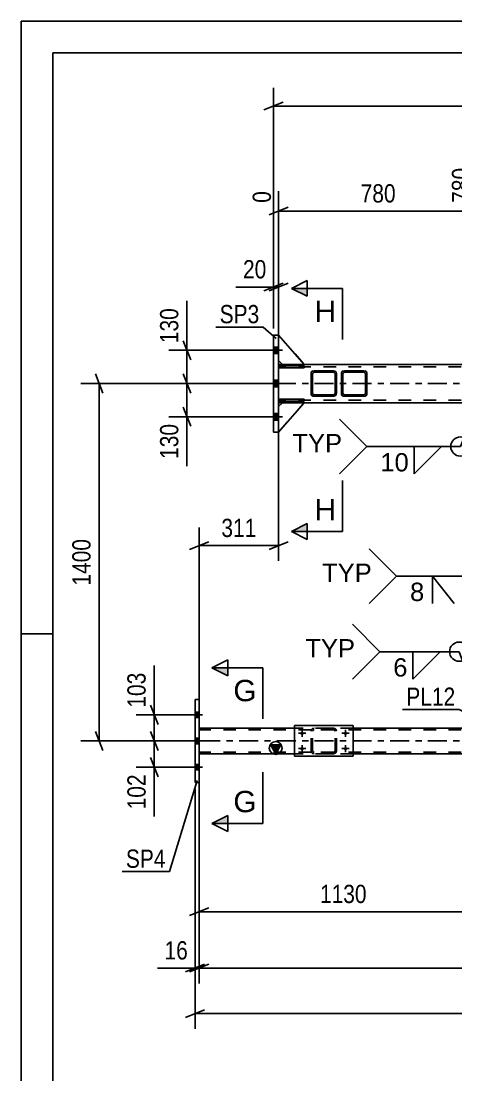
# Model space of a CAD drawing. Header units: millimetres. Extents: x -851 to 338, y -786 to 55.
# Drawn here: x -850.9 to -782.8, y -110.2 to 54.9 of the extents above; entities that cross this region are included whole.
import ezdxf

# ---------------------------------------------------------------- set-up
doc = ezdxf.new("R2010")
doc.units = ezdxf.units.MM
doc.linetypes.add('DXK_LINE_DOT2', pattern=[3.9198, 1.9599, -1.9599])
doc.linetypes.add('DXK_LINE_DOT3', pattern=[5.9187, 2.979, -0.9799, 0.9799, -0.9799])
doc.styles.add('Arial', font='ARIAL.TTF', dxfattribs={"height": 0.2})
doc.styles.add('Arial Narrow', font='ARIALN.TTF', dxfattribs={"height": 0.2})

# ---------------------------------------------------------------- blocks, each defined once
blk = doc.blocks.new('Unknown-232933133-1133')
at = {"color": 5, "linetype": 'Continuous'}
for p, q in [((338.08, 54.89), (-850.92, 54.89)), ((-850.92, 54.89), (-850.92, -786.11)), ((333.08, 49.89), (-845.92, 49.89)), ((-845.92, 49.89), (-845.92, -781.11)), ((-845.92, -41.11), (-850.92, -41.11))]:
    blk.add_line(p, q, dxfattribs=at)
blk = doc.blocks.new('Part-232933133-4960 - 4785')
at = {"color": 2, "linetype": 'Continuous'}
for p, q in [((-809.96, 1.11), (-810.56, 1.11)), ((-648.08, 1.11), (-806.56, 1.11)), ((-809.96, -4.89), (-810.56, -4.89)), ((-779.35, -4.89), (-806.56, -4.89))]:
    blk.add_line(p, q, dxfattribs=at)
at = {"color": 7, "linetype": 'DXK_LINE_DOT2'}
for p, q in [((-810.56, 1.11), (-810.56, -4.89)), ((-150.88, 0.71), (-810.56, 0.71)), ((-806.56, 1.11), (-809.96, 1.11)), ((-150.88, -4.49), (-810.56, -4.49)), ((-806.56, -4.89), (-809.96, -4.89))]:
    blk.add_line(p, q, dxfattribs=at)
at = {"color": 7, "linetype": 'DXK_LINE_DOT3'}
blk.add_line((-150.88, -1.89), (-810.56, -1.89), dxfattribs=at)
blk = doc.blocks.new('Bolt-232933133-59367 - 4785')
at = {"linetype": 'Continuous'}
for points in [[(-806.88, -56.41, -1), (-806.88, -56.97, -1)], [(-800.08, -56.41, -1), (-800.08, -56.97, -1)], [(-806.88, -58.81, -1), (-806.88, -59.37, -1)], [(-800.08, -58.81, -1), (-800.08, -59.37, -1)]]:
    blk.add_hatch(color=1, dxfattribs=at).paths.add_polyline_path(points)
at = {"color": 1, "linetype": 'Continuous'}
for p, q in [((-807.44, -56.69), (-806.32, -56.69)), ((-806.88, -57.25), (-806.88, -56.13)), ((-800.64, -56.69), (-799.52, -56.69)), ((-800.08, -57.25), (-800.08, -56.13)), ((-807.44, -59.09), (-806.32, -59.09)), ((-806.88, -59.65), (-806.88, -58.53)), ((-800.64, -59.09), (-799.52, -59.09)), ((-800.08, -59.65), (-800.08, -58.53))]:
    blk.add_line(p, q, dxfattribs=at)
blk = doc.blocks.new('Bolt-232933133-5262 - 4785')
at = {"linetype": 'Continuous'}
for points in [[(-823.66, -53.35), (-823.66, -54.23), (-823.02, -54.23), (-823.02, -53.35)], [(-823.66, -53.35), (-823.66, -54.23), (-823.02, -54.23), (-823.02, -53.35)], [(-823.66, -53.35), (-823.66, -54.23), (-823.02, -54.23), (-823.02, -53.35)], [(-823.66, -57.45), (-823.66, -58.33), (-823.02, -58.33), (-823.02, -57.45)], [(-823.66, -57.45), (-823.66, -58.33), (-823.02, -58.33), (-823.02, -57.45)], [(-823.66, -61.55), (-823.66, -62.43), (-823.02, -62.43), (-823.02, -61.55)], [(-823.66, -61.55), (-823.66, -62.43), (-823.02, -62.43), (-823.02, -61.55)], [(-823.66, -61.55), (-823.66, -62.43), (-823.02, -62.43), (-823.02, -61.55)]]:
    blk.add_hatch(color=1, dxfattribs=at).paths.add_polyline_path(points)
at = {"color": 1, "linetype": 'Continuous'}
for p, q in [((-822.5, -53.79), (-825.82, -53.79)), ((-822.5, -53.79), (-825.82, -53.79)), ((-822.5, -53.79), (-825.82, -53.79)), ((-823.02, -53.35), (-823.66, -53.35)), ((-823.02, -53.35), (-823.66, -53.35)), ((-823.02, -53.35), (-823.66, -53.35)), ((-823.02, -54.23), (-823.66, -54.23)), ((-823.02, -54.23), (-823.66, -54.23)), ((-823.02, -54.23), (-823.66, -54.23)), ((-823.02, -57.45), (-823.66, -57.45)), ((-823.02, -57.45), (-823.66, -57.45)), ((-822.5, -57.89), (-825.82, -57.89)), ((-822.5, -57.89), (-825.82, -57.89)), ((-823.02, -58.33), (-823.66, -58.33)), ((-823.02, -58.33), (-823.66, -58.33)), ((-822.5, -61.99), (-825.82, -61.99)), ((-822.5, -61.99), (-825.82, -61.99)), ((-822.5, -61.99), (-825.82, -61.99)), ((-823.02, -61.55), (-823.66, -61.55)), ((-823.02, -61.55), (-823.66, -61.55)), ((-823.02, -61.55), (-823.66, -61.55)), ((-823.02, -62.43), (-823.66, -62.43)), ((-823.02, -62.43), (-823.66, -62.43)), ((-823.02, -62.43), (-823.66, -62.43))]:
    blk.add_line(p, q, dxfattribs=at)
blk = doc.blocks.new('Part-232933133-4945 - 4785')
at = {"color": 2, "linetype": 'Continuous'}
for p, q in [((-823.66, -51.39), (-823.66, -64.39)), ((-823.02, -51.39), (-823.66, -51.39)), ((-823.02, -64.39), (-823.02, -51.39)), ((-823.66, -64.39), (-823.02, -64.39))]:
    blk.add_line(p, q, dxfattribs=at)
blk = doc.blocks.new('Part-232933133-4971 - 4785')
at = {"color": 2, "linetype": 'Continuous'}
for p, q in [((-811.36, -9.49), (-811.36, 5.71)), ((-810.56, 5.71), (-811.36, 5.71)), ((-810.56, -9.49), (-810.56, 5.71)), ((-810.56, -9.49), (-811.36, -9.49))]:
    blk.add_line(p, q, dxfattribs=at)
blk = doc.blocks.new('Part-232933133-5229 - 4785')
at = {"color": 7, "linetype": 'DXK_LINE_DOT2'}
for p, q in [((-810.56, 1.71), (-810.56, 5.71)), ((-810.56, 5.71), (-806.56, 1.11)), ((-809.96, 1.11), (-810.56, 1.71)), ((-806.56, 1.11), (-809.96, 1.11))]:
    blk.add_line(p, q, dxfattribs=at)
blk = doc.blocks.new('Part-232933133-59305 - 4785')
at = {"color": 2, "linetype": 'Continuous'}
for p, q in [((-805, 0.11), (-805.18, 0.07)), ((-801.96, 0.11), (-805, 0.11)), ((-801.78, 0.07), (-801.96, 0.11)), ((-805.44, -0.19), (-805.48, -0.37)), ((-805.48, -0.37), (-805.48, -3.41)), ((-805.22, -0.28), (-805.24, -0.37)), ((-805.24, -0.37), (-805.24, -3.41)), ((-805.22, -0.28), (-805.17, -0.2)), ((-805.17, -0.2), (-805.09, -0.15)), ((-805.09, -0.15), (-805, -0.13)), ((-801.96, -0.13), (-805, -0.13)), ((-801.87, -0.15), (-801.96, -0.13)), ((-801.79, -0.2), (-801.87, -0.15)), ((-801.74, -0.28), (-801.79, -0.2)), ((-801.72, -0.37), (-801.74, -0.28)), ((-801.72, -0.37), (-801.72, -3.41)), ((-801.48, -0.37), (-801.52, -0.19)), ((-801.48, -0.37), (-801.48, -3.41)), ((-805.48, -3.41), (-805.44, -3.6)), ((-805.24, -3.41), (-805.22, -3.51)), ((-805.22, -3.51), (-805.17, -3.58)), ((-805.18, -3.86), (-805, -3.89)), ((-805.17, -3.58), (-805.09, -3.64)), ((-805.09, -3.64), (-805, -3.65)), ((-801.96, -3.65), (-805, -3.65)), ((-801.96, -3.89), (-805, -3.89)), ((-801.87, -3.64), (-801.96, -3.65)), ((-801.96, -3.89), (-801.78, -3.86)), ((-801.79, -3.58), (-801.87, -3.64)), ((-801.74, -3.51), (-801.79, -3.58)), ((-801.72, -3.41), (-801.74, -3.51)), ((-801.52, -3.6), (-801.48, -3.41))]:
    blk.add_line(p, q, dxfattribs=at)
at = {"color": 7, "linetype": 'DXK_LINE_DOT2'}
for p, q in [((-805.18, 0.07), (-805, 0.11)), ((-801.96, 0.11), (-801.78, 0.07)), ((-805.48, -0.37), (-805.44, -0.19)), ((-801.52, -0.19), (-801.48, -0.37)), ((-805.44, -3.6), (-805.48, -3.41)), ((-805, -3.89), (-805.18, -3.86)), ((-801.78, -3.86), (-801.96, -3.89)), ((-801.48, -3.41), (-801.52, -3.6))]:
    blk.add_line(p, q, dxfattribs=at)
at = {"color": 2, "linetype": 'Continuous'}
for centre, start, end in [((-805, -0.37), 112.5, 157.5), ((-801.96, -0.37), 22.5, 67.5), ((-805, -3.41), 202.5, 247.5), ((-801.96, -3.41), 292.5, 337.5)]:
    blk.add_arc(centre, 0.48, start, end, dxfattribs=at)
at = {"color": 7, "linetype": 'DXK_LINE_DOT2'}
for centre, start, end in [((-805, -0.37), 112.5, 157.5), ((-801.96, -0.37), 22.5, 67.5), ((-805, -3.41), 202.5, 247.5), ((-801.96, -3.41), 292.5, 337.5)]:
    blk.add_arc(centre, 0.48, start, end, dxfattribs=at)
blk = doc.blocks.new('Part-232933133-5235 - 4785')
at = {"color": 7, "linetype": 'DXK_LINE_DOT2'}
for p, q in [((-806.56, -4.33), (-810.56, -4.33)), ((-810.56, -4.33), (-810.56, -4.65)), ((-810.56, -4.65), (-806.56, -4.65)), ((-809.96, -4.33), (-809.96, -4.65)), ((-806.56, -4.65), (-806.56, -4.33))]:
    blk.add_line(p, q, dxfattribs=at)
blk = doc.blocks.new('Part-232933133-5177 - 4785')
at = {"linetype": 'Continuous'}
blk.add_hatch(color=2, dxfattribs=at).paths.add_polyline_path([(-811.02, -59.89), (-811.82, -58.49), (-810.22, -58.49)])
at = {"color": 2, "linetype": 'Continuous'}
for p, q in [((-808.08, -55.89), (-823.02, -55.89)), ((-777.83, -55.89), (-798.88, -55.89)), ((-811.02, -59.89), (-811.82, -58.49)), ((-811.82, -58.49), (-810.22, -58.49)), ((-810.22, -58.49), (-811.02, -59.89)), ((-808.08, -59.89), (-823.02, -59.89)), ((-768.08, -59.89), (-798.88, -59.89))]:
    blk.add_line(p, q, dxfattribs=at)
at = {"color": 7, "linetype": 'DXK_LINE_DOT2'}
for p, q in [((-823.02, -55.89), (-823.02, -59.89)), ((-798.88, -55.89), (-808.08, -55.89)), ((-150.88, -56.13), (-823.02, -56.13)), ((-150.88, -59.65), (-823.02, -59.65)), ((-798.88, -59.89), (-808.08, -59.89))]:
    blk.add_line(p, q, dxfattribs=at)
at = {"color": 7, "linetype": 'DXK_LINE_DOT3'}
blk.add_line((-150.88, -57.89), (-823.02, -57.89), dxfattribs=at)
at = {"color": 2, "linetype": 'Continuous'}
blk.add_circle((-811.02, -58.99), 1, dxfattribs=at)
blk = doc.blocks.new('Part-232933133-5228 - 4785')
at = {"color": 2, "linetype": 'Continuous'}
for p, q in [((-810.56, 5.71), (-806.56, 1.11)), ((-810.56, 1.71), (-809.96, 1.11)), ((-806.56, 1.11), (-809.96, 1.11))]:
    blk.add_line(p, q, dxfattribs=at)
at = {"color": 7, "linetype": 'DXK_LINE_DOT2'}
blk.add_line((-810.56, 5.71), (-810.56, 1.71), dxfattribs=at)
blk = doc.blocks.new('Part-232933133-5230 - 4785')
at = {"color": 2, "linetype": 'Continuous'}
for p, q in [((-809.96, -4.89), (-810.56, -5.49)), ((-806.56, -4.89), (-810.56, -9.49)), ((-806.56, -4.89), (-809.96, -4.89))]:
    blk.add_line(p, q, dxfattribs=at)
at = {"color": 7, "linetype": 'DXK_LINE_DOT2'}
blk.add_line((-810.56, -5.49), (-810.56, -9.49), dxfattribs=at)
blk = doc.blocks.new('Part-232933133-5231 - 4785')
at = {"color": 7, "linetype": 'DXK_LINE_DOT2'}
for p, q in [((-809.96, -4.89), (-810.56, -5.49)), ((-810.56, -9.49), (-806.56, -4.89)), ((-806.56, -4.89), (-809.96, -4.89)), ((-810.56, -5.49), (-810.56, -9.49))]:
    blk.add_line(p, q, dxfattribs=at)
blk = doc.blocks.new('Part-232933133-5232 - 4785')
at = {"color": 2, "linetype": 'Continuous'}
for p, q in [((-810.56, 0.87), (-806.56, 0.87)), ((-810.56, 0.55), (-810.56, 0.87)), ((-806.56, 0.55), (-810.56, 0.55)), ((-806.56, 0.87), (-806.56, 0.55))]:
    blk.add_line(p, q, dxfattribs=at)
at = {"color": 7, "linetype": 'DXK_LINE_DOT2'}
blk.add_line((-809.96, 0.55), (-809.96, 0.87), dxfattribs=at)
blk = doc.blocks.new('Part-232933133-5233 - 4785')
at = {"color": 2, "linetype": 'Continuous'}
for p, q in [((-810.56, -4.33), (-806.56, -4.33)), ((-810.56, -4.65), (-810.56, -4.33)), ((-806.56, -4.65), (-810.56, -4.65)), ((-806.56, -4.33), (-806.56, -4.65))]:
    blk.add_line(p, q, dxfattribs=at)
at = {"color": 7, "linetype": 'DXK_LINE_DOT2'}
blk.add_line((-809.96, -4.65), (-809.96, -4.33), dxfattribs=at)
blk = doc.blocks.new('Part-232933133-5234 - 4785')
at = {"color": 7, "linetype": 'DXK_LINE_DOT2'}
for p, q in [((-806.56, 0.87), (-810.56, 0.87)), ((-810.56, 0.87), (-810.56, 0.55)), ((-810.56, 0.55), (-806.56, 0.55)), ((-809.96, 0.87), (-809.96, 0.55)), ((-806.56, 0.55), (-806.56, 0.87))]:
    blk.add_line(p, q, dxfattribs=at)
blk = doc.blocks.new('Bolt-232933133-5265 - 4785')
at = {"linetype": 'Continuous'}
for points in [[(-811.36, 3.83), (-811.36, 2.79), (-810.56, 2.79), (-810.56, 3.83)], [(-811.36, 3.83), (-811.36, 2.79), (-810.56, 2.79), (-810.56, 3.83)], [(-811.36, 3.83), (-811.36, 2.79), (-810.56, 2.79), (-810.56, 3.83)], [(-811.36, -1.37), (-811.36, -2.41), (-810.56, -2.41), (-810.56, -1.37)], [(-811.36, -1.37), (-811.36, -2.41), (-810.56, -2.41), (-810.56, -1.37)], [(-811.36, -6.57), (-811.36, -7.61), (-810.56, -7.61), (-810.56, -6.57)], [(-811.36, -6.57), (-811.36, -7.61), (-810.56, -7.61), (-810.56, -6.57)], [(-811.36, -6.57), (-811.36, -7.61), (-810.56, -7.61), (-810.56, -6.57)]]:
    blk.add_hatch(color=1, dxfattribs=at).paths.add_polyline_path(points)
at = {"color": 1, "linetype": 'Continuous'}
for p, q in [((-809.96, 3.31), (-814.16, 3.31)), ((-809.96, 3.31), (-814.16, 3.31)), ((-809.96, 3.31), (-814.16, 3.31)), ((-810.56, 3.83), (-811.36, 3.83)), ((-810.56, 3.83), (-811.36, 3.83)), ((-810.56, 3.83), (-811.36, 3.83)), ((-810.56, 2.79), (-811.36, 2.79)), ((-810.56, 2.79), (-811.36, 2.79)), ((-810.56, 2.79), (-811.36, 2.79)), ((-810.56, -1.37), (-811.36, -1.37)), ((-810.56, -1.37), (-811.36, -1.37)), ((-809.96, -1.89), (-814.16, -1.89)), ((-809.96, -1.89), (-814.16, -1.89)), ((-810.56, -2.41), (-811.36, -2.41)), ((-810.56, -2.41), (-811.36, -2.41)), ((-810.56, -6.57), (-811.36, -6.57)), ((-810.56, -6.57), (-811.36, -6.57)), ((-810.56, -6.57), (-811.36, -6.57)), ((-809.96, -7.09), (-814.16, -7.09)), ((-809.96, -7.09), (-814.16, -7.09)), ((-809.96, -7.09), (-814.16, -7.09)), ((-810.56, -7.61), (-811.36, -7.61)), ((-810.56, -7.61), (-811.36, -7.61)), ((-810.56, -7.61), (-811.36, -7.61))]:
    blk.add_line(p, q, dxfattribs=at)
blk = doc.blocks.new('Part-232933133-59303 - 4785')
at = {"color": 7, "linetype": 'DXK_LINE_DOT2'}
for p, q in [((-805.18, -55.93), (-805, -55.89)), ((-805, -55.89), (-805.18, -55.93)), ((-801.96, -55.89), (-805, -55.89)), ((-801.96, -55.89), (-801.78, -55.93)), ((-801.78, -55.93), (-801.96, -55.89)), ((-805.48, -56.37), (-805.44, -56.19)), ((-805.44, -56.19), (-805.48, -56.37)), ((-805.48, -59.41), (-805.48, -56.37)), ((-805.24, -56.37), (-805.22, -56.28)), ((-805.24, -59.41), (-805.24, -56.37)), ((-805.22, -56.28), (-805.17, -56.2)), ((-805.17, -56.2), (-805.09, -56.15)), ((-805.09, -56.15), (-805, -56.13)), ((-801.96, -56.13), (-805, -56.13)), ((-801.96, -56.13), (-801.87, -56.15)), ((-801.87, -56.15), (-801.79, -56.2)), ((-801.79, -56.2), (-801.74, -56.28)), ((-801.74, -56.28), (-801.72, -56.37)), ((-801.72, -59.41), (-801.72, -56.37)), ((-801.52, -56.19), (-801.48, -56.37)), ((-801.48, -56.37), (-801.52, -56.19)), ((-801.48, -59.41), (-801.48, -56.37)), ((-805.44, -59.6), (-805.48, -59.41)), ((-805.48, -59.41), (-805.44, -59.6)), ((-805.22, -59.51), (-805.24, -59.41)), ((-801.72, -59.41), (-801.74, -59.51)), ((-801.48, -59.41), (-801.52, -59.6)), ((-801.52, -59.6), (-801.48, -59.41)), ((-805.17, -59.58), (-805.22, -59.51)), ((-805, -59.89), (-805.18, -59.86)), ((-805.18, -59.86), (-805, -59.89)), ((-805.09, -59.64), (-805.17, -59.58)), ((-805, -59.65), (-805.09, -59.64)), ((-801.96, -59.65), (-805, -59.65)), ((-801.96, -59.89), (-805, -59.89)), ((-801.87, -59.64), (-801.96, -59.65)), ((-801.78, -59.86), (-801.96, -59.89)), ((-801.96, -59.89), (-801.78, -59.86)), ((-801.79, -59.58), (-801.87, -59.64)), ((-801.74, -59.51), (-801.79, -59.58))]:
    blk.add_line(p, q, dxfattribs=at)
at = {"color": 7, "linetype": 'DXK_LINE_DOT3'}
blk.add_line((-803.48, -57.89), (-803.48, -57.89), dxfattribs=at)
at = {"color": 7, "linetype": 'DXK_LINE_DOT2'}
for centre, start, end in [((-805, -56.37), 112.5, 157.5), ((-805, -56.37), 112.5, 157.5), ((-801.96, -56.37), 22.5, 67.5), ((-801.96, -56.37), 22.5, 67.5), ((-805, -59.41), 202.5, 247.5), ((-805, -59.41), 202.5, 247.5), ((-801.96, -59.41), 292.5, 337.5), ((-801.96, -59.41), 292.5, 337.5)]:
    blk.add_arc(centre, 0.48, start, end, dxfattribs=at)
blk = doc.blocks.new('Part-232933133-59304 - 4785')
at = {"color": 2, "linetype": 'Continuous'}
for p, q in [((-798.88, -55.49), (-808.08, -55.49)), ((-808.08, -60.29), (-808.08, -55.49)), ((-798.88, -60.29), (-798.88, -55.49)), ((-798.88, -60.29), (-808.08, -60.29))]:
    blk.add_line(p, q, dxfattribs=at)
blk = doc.blocks.new('Part-232933133-59328 - 4785')
at = {"color": 2, "linetype": 'Continuous'}
for p, q in [((-800.24, 0.11), (-800.42, 0.07)), ((-797.2, 0.11), (-800.24, 0.11)), ((-797.01, 0.07), (-797.2, 0.11)), ((-800.68, -0.19), (-800.72, -0.37)), ((-800.72, -0.37), (-800.72, -3.41)), ((-800.46, -0.28), (-800.48, -0.37)), ((-800.48, -0.37), (-800.48, -3.41)), ((-800.41, -0.2), (-800.46, -0.28)), ((-800.33, -0.15), (-800.41, -0.2)), ((-800.24, -0.13), (-800.33, -0.15)), ((-797.2, -0.13), (-800.24, -0.13)), ((-797.11, -0.15), (-797.2, -0.13)), ((-797.11, -0.15), (-797.03, -0.2)), ((-797.03, -0.2), (-796.98, -0.28)), ((-796.98, -0.28), (-796.96, -0.37)), ((-796.96, -0.37), (-796.96, -3.41)), ((-796.72, -0.37), (-796.76, -0.19)), ((-796.72, -0.37), (-796.72, -3.41)), ((-800.72, -3.41), (-800.68, -3.6)), ((-800.48, -3.41), (-800.46, -3.51)), ((-800.41, -3.58), (-800.46, -3.51)), ((-800.42, -3.86), (-800.24, -3.89)), ((-800.33, -3.64), (-800.41, -3.58)), ((-800.24, -3.65), (-800.33, -3.64)), ((-797.2, -3.65), (-800.24, -3.65)), ((-797.2, -3.89), (-800.24, -3.89)), ((-797.2, -3.65), (-797.11, -3.64)), ((-797.2, -3.89), (-797.01, -3.86)), ((-797.11, -3.64), (-797.03, -3.58)), ((-797.03, -3.58), (-796.98, -3.51)), ((-796.98, -3.51), (-796.96, -3.41)), ((-796.76, -3.6), (-796.72, -3.41))]:
    blk.add_line(p, q, dxfattribs=at)
at = {"color": 7, "linetype": 'DXK_LINE_DOT2'}
for p, q in [((-800.42, 0.07), (-800.24, 0.11)), ((-797.2, 0.11), (-797.01, 0.07)), ((-800.72, -0.37), (-800.68, -0.19)), ((-796.76, -0.19), (-796.72, -0.37)), ((-800.68, -3.6), (-800.72, -3.41)), ((-800.24, -3.89), (-800.42, -3.86)), ((-797.01, -3.86), (-797.2, -3.89)), ((-796.72, -3.41), (-796.76, -3.6))]:
    blk.add_line(p, q, dxfattribs=at)
at = {"color": 2, "linetype": 'Continuous'}
for centre, start, end in [((-800.24, -0.37), 112.5, 157.5), ((-797.2, -0.37), 22.5, 67.5), ((-800.24, -3.41), 202.5, 247.5), ((-797.2, -3.41), 292.5, 337.5)]:
    blk.add_arc(centre, 0.48, start, end, dxfattribs=at)
at = {"color": 7, "linetype": 'DXK_LINE_DOT2'}
for centre, start, end in [((-800.24, -0.37), 112.5, 157.5), ((-797.2, -0.37), 22.5, 67.5), ((-800.24, -3.41), 202.5, 247.5), ((-797.2, -3.41), 292.5, 337.5)]:
    blk.add_arc(centre, 0.48, start, end, dxfattribs=at)
blk = doc.blocks.new('StraightDimension-232933133-58193 - 4785')
at = {"color": 7, "linetype": 'Continuous'}
for p, q in [((-825.53, -0.39), (-824.33, -3.39)), ((-812.36, -1.89), (-827.78, -1.89)), ((-824.93, -7.09), (-824.93, -1.89)), ((-824.33, -8.59), (-825.53, -5.59)), ((-813.06, -7.09), (-827.78, -7.09))]:
    blk.add_line(p, q, dxfattribs=at)
at = {"color": 0}
blk.add_wipeout([(-825.68, -7.62), (-829.88, -7.62), (-829.88, -14.3), (-825.68, -14.3)], dxfattribs=at)
at = {"color": 7, "linetype": 'Continuous'}
blk.add_line((-824.93, -7.09), (-824.93, -14.83), dxfattribs=at)
blk.add_line((-824.93, -7.09), (-824.93, -14.83), dxfattribs=at)
at = {"color": 3, "style": 'Arial Narrow'}
blk.add_text('130', height=2.863, rotation=90.0002, dxfattribs=at).set_placement((-826.28, -13.7))
blk = doc.blocks.new('StraightDimension-232933133-70522 - 4785')
at = {"color": 7, "linetype": 'Continuous'}
for p, q in [((-830.65, -56.39), (-829.45, -59.39)), ((-824.66, -57.89), (-832.9, -57.89)), ((-830.05, -61.99), (-830.05, -57.89)), ((-829.45, -63.49), (-830.65, -60.49)), ((-824.66, -61.99), (-832.9, -61.99))]:
    blk.add_line(p, q, dxfattribs=at)
at = {"color": 0}
blk.add_wipeout([(-830.8, -62.52), (-835, -62.52), (-835, -69.2), (-830.8, -69.2)], dxfattribs=at)
at = {"color": 7, "linetype": 'Continuous'}
blk.add_line((-830.05, -61.99), (-830.05, -69.73), dxfattribs=at)
blk.add_line((-830.05, -61.99), (-830.05, -69.73), dxfattribs=at)
at = {"color": 3, "style": 'Arial Narrow'}
blk.add_text('102', height=2.863, rotation=90.0002, dxfattribs=at).set_placement((-831.4, -68.6))
blk = doc.blocks.new('StraightDimension-232933133-51842 - 4785')
at = {"color": 7, "linetype": 'Continuous'}
for p, q in [((-779.35, -3.89), (-779.35, 31.9)), ((-810.56, 2.11), (-810.56, 28.24)), ((-809.06, 25.72), (-812.06, 24.52)), ((-810.56, 25.12), (-779.35, 25.12)), ((-780.85, 24.52), (-777.85, 25.72))]:
    blk.add_line(p, q, dxfattribs=at)
at = {"color": 0, "linetype": 'Continuous'}
for points in [[(-779.95, 32.5), (-784.15, 32.5), (-784.15, 25.82), (-779.95, 25.82)], [(-811.16, 28.84), (-815.36, 28.84), (-815.36, 25.82), (-811.16, 25.82)]]:
    blk.add_wipeout(points, dxfattribs=at)
at = {"color": 0}
blk.add_wipeout([(-791.61, 25.87), (-791.61, 30.07), (-798.3, 30.07), (-798.3, 25.87)], dxfattribs=at)
at = {"color": 3, "linetype": 'Continuous', "style": 'Arial Narrow'}
for s, height, p in [('780', 2.863, (-780.55, 26.42)), ('0', 2.86, (-811.76, 26.42))]:
    blk.add_text(s, height=height, rotation=90.0002, dxfattribs=at).set_placement(p)
at = {"color": 3, "style": 'Arial Narrow'}
blk.add_text('780', height=2.863, dxfattribs=at).set_placement((-797.7, 26.47))
blk = doc.blocks.new('StraightDimension-232933133-5984 - 4785')
at = {"color": 7, "linetype": 'Continuous'}
for p, q in [((-838.08, -3.39), (-839.28, -0.39)), ((-812.36, -1.89), (-841.53, -1.89)), ((-838.68, -57.89), (-838.68, -1.89)), ((-839.28, -56.39), (-838.08, -59.39)), ((-824.66, -57.89), (-841.53, -57.89))]:
    blk.add_line(p, q, dxfattribs=at)
at = {"color": 0}
blk.add_wipeout([(-839.43, -25.64), (-843.63, -25.64), (-843.63, -34.15), (-839.43, -34.15)], dxfattribs=at)
at = {"color": 3, "style": 'Arial Narrow'}
blk.add_text('1400', height=2.863, rotation=90.0002, dxfattribs=at).set_placement((-840.03, -33.55))
blk = doc.blocks.new('StraightDimension-232933133-52159 - 4785')
at = {"color": 7, "linetype": 'Continuous'}
for p, q in [((-823.02, -65.39), (-823.02, -95.87)), ((-821.52, -92.87), (-824.52, -94.07)), ((-823.02, -93.47), (-107.45, -93.47))]:
    blk.add_line(p, q, dxfattribs=at)
blk = doc.blocks.new('StraightDimension-232933133-70582 - 4785')
at = {"color": 7, "linetype": 'Continuous'}
for p, q in [((-811.36, 6.71), (-811.36, 44.43)), ((-809.86, 42.18), (-812.86, 40.98)), ((-811.36, 41.58), (-113.36, 41.58))]:
    blk.add_line(p, q, dxfattribs=at)
blk = doc.blocks.new('StraightDimension-232933133-52160 - 4785')
at = {"color": 7, "linetype": 'Continuous'}
for p, q in [((-823.66, -65.39), (-823.66, -95.87)), ((-823.02, -65.39), (-823.02, -95.87)), ((-825.16, -94.07), (-822.16, -92.87)), ((-821.52, -92.87), (-824.52, -94.07)), ((-823.66, -93.47), (-823.02, -93.47))]:
    blk.add_line(p, q, dxfattribs=at)
at = {"color": 0}
blk.add_wipeout([(-824.18, -92.72), (-824.18, -88.52), (-829.04, -88.52), (-829.04, -92.72)], dxfattribs=at)
at = {"color": 7, "linetype": 'Continuous'}
blk.add_line((-823.66, -93.47), (-829.56, -93.47), dxfattribs=at)
blk.add_line((-823.66, -93.47), (-829.56, -93.47), dxfattribs=at)
at = {"color": 3, "style": 'Arial Narrow'}
blk.add_text('16', height=2.863, dxfattribs=at).set_placement((-828.44, -92.12))
blk = doc.blocks.new('StraightDimension-232933133-58192 - 4785')
at = {"color": 7, "linetype": 'Continuous'}
for p, q in [((-812.36, 3.31), (-827.78, 3.31)), ((-825.53, 4.81), (-824.33, 1.81)), ((-824.93, -1.89), (-824.93, 3.31)), ((-824.33, -3.39), (-825.53, -0.39)), ((-812.36, -1.89), (-827.78, -1.89))]:
    blk.add_line(p, q, dxfattribs=at)
at = {"color": 0}
blk.add_wipeout([(-825.68, 10.51), (-829.88, 10.51), (-829.88, 3.83), (-825.68, 3.83)], dxfattribs=at)
at = {"color": 7, "linetype": 'Continuous'}
blk.add_line((-824.93, 3.31), (-824.93, 11.04), dxfattribs=at)
blk.add_line((-824.93, 3.31), (-824.93, 11.04), dxfattribs=at)
at = {"color": 3, "style": 'Arial Narrow'}
blk.add_text('130', height=2.863, rotation=90.0002, dxfattribs=at).set_placement((-826.28, 4.43))
blk = doc.blocks.new('StraightDimension-232933133-52029 - 4785')
at = {"color": 7, "linetype": 'Continuous'}
for p, q in [((-777.83, -56.89), (-777.83, -87.03)), ((-823.02, -60.89), (-823.02, -87.03)), ((-821.52, -84.03), (-824.52, -85.23)), ((-779.33, -85.23), (-776.33, -84.03)), ((-823.02, -84.63), (-777.83, -84.63))]:
    blk.add_line(p, q, dxfattribs=at)
at = {"color": 0}
blk.add_wipeout([(-796.17, -83.88), (-796.17, -79.68), (-804.68, -79.68), (-804.68, -83.88)], dxfattribs=at)
at = {"color": 3, "style": 'Arial Narrow'}
blk.add_text('1130', height=2.863, dxfattribs=at).set_placement((-804.08, -83.28))
blk = doc.blocks.new('StraightDimension-232933133-70521 - 4785')
at = {"color": 7, "linetype": 'Continuous'}
for p, q in [((-830.65, -52.29), (-829.45, -55.29)), ((-824.66, -53.79), (-832.9, -53.79)), ((-830.05, -57.89), (-830.05, -53.79)), ((-829.45, -59.39), (-830.65, -56.39)), ((-824.66, -57.89), (-832.9, -57.89))]:
    blk.add_line(p, q, dxfattribs=at)
at = {"color": 0}
blk.add_wipeout([(-830.8, -46.58), (-835, -46.58), (-835, -53.27), (-830.8, -53.27)], dxfattribs=at)
at = {"color": 7, "linetype": 'Continuous'}
blk.add_line((-830.05, -53.79), (-830.05, -46.06), dxfattribs=at)
blk.add_line((-830.05, -53.79), (-830.05, -46.06), dxfattribs=at)
at = {"color": 3, "style": 'Arial Narrow'}
blk.add_text('103', height=2.863, rotation=90.0002, dxfattribs=at).set_placement((-831.4, -52.67))
blk = doc.blocks.new('StraightDimension-232933133-51989 - 4785')
at = {"color": 7, "linetype": 'Continuous'}
for p, q in [((-810.56, -5.89), (-810.56, -29.69)), ((-823.02, -54.89), (-823.02, -24.44)), ((-824.52, -27.89), (-821.52, -26.69)), ((-823.02, -27.29), (-810.56, -27.29)), ((-809.06, -26.69), (-812.06, -27.89))]:
    blk.add_line(p, q, dxfattribs=at)
at = {"color": 0}
blk.add_wipeout([(-813.45, -26.54), (-813.45, -22.34), (-820.13, -22.34), (-820.13, -26.54)], dxfattribs=at)
at = {"color": 3, "style": 'Arial Narrow'}
blk.add_text('311', height=2.863, dxfattribs=at).set_placement((-819.53, -25.94))
blk = doc.blocks.new('StraightDimension-232933133-52232 - 4785')
at = {"color": 7, "linetype": 'Continuous'}
for p, q in [((-823.66, -65.39), (-823.66, -103)), ((-822.16, -100), (-825.16, -101.2)), ((-823.66, -100.6), (-106.81, -100.6))]:
    blk.add_line(p, q, dxfattribs=at)
blk = doc.blocks.new('StraightDimension-232933133-70613 - 4785')
at = {"color": 7, "linetype": 'Continuous'}
for p, q in [((-811.36, 6.71), (-811.36, 16.08)), ((-810.56, 6.71), (-810.56, 16.08)), ((-812.86, 12.63), (-809.86, 13.83)), ((-809.06, 13.83), (-812.06, 12.63)), ((-811.36, 13.23), (-810.56, 13.23))]:
    blk.add_line(p, q, dxfattribs=at)
at = {"color": 0}
blk.add_wipeout([(-811.88, 13.98), (-811.88, 18.18), (-816.74, 18.18), (-816.74, 13.98)], dxfattribs=at)
at = {"color": 7, "linetype": 'Continuous'}
blk.add_line((-811.36, 13.23), (-817.27, 13.23), dxfattribs=at)
blk.add_line((-811.36, 13.23), (-817.27, 13.23), dxfattribs=at)
at = {"color": 3, "style": 'Arial Narrow'}
blk.add_text('20', height=2.863, dxfattribs=at).set_placement((-816.14, 14.58))
blk = doc.blocks.new('Mark-232933133-4941 - 4785')
at = {"color": 0}
blk.add_wipeout([(-828.28, -77.76), (-828.28, -74.76), (-834.49, -74.76), (-834.49, -77.76)], dxfattribs=at)
blk.add_wipeout([(-828.28, -77.76), (-828.28, -74.76), (-834.49, -74.76), (-834.49, -77.76)], dxfattribs=at)
at = {"color": 30, "linetype": 'Continuous'}
for p in [(-823.32, -64.09), (-835.09, -78.36)]:
    blk.add_line(p, (-827.68, -78.36), dxfattribs=at)
at = {"color": 3, "style": 'Arial Narrow'}
blk.add_text('SP4', height=2.863, dxfattribs=at).set_placement((-834.49, -77.76))
blk = doc.blocks.new('Mark-232933133-4967 - 4785')
at = {"color": 0}
blk.add_wipeout([(-813.59, 7.55), (-813.59, 10.55), (-819.8, 10.55), (-819.8, 7.55)], dxfattribs=at)
blk.add_wipeout([(-813.59, 7.55), (-813.59, 10.55), (-819.8, 10.55), (-819.8, 7.55)], dxfattribs=at)
at = {"color": 30, "linetype": 'Continuous'}
for p in [(-820.4, 6.95), (-810.94, 5.18)]:
    blk.add_line(p, (-812.99, 6.95), dxfattribs=at)
at = {"color": 3, "style": 'Arial Narrow'}
blk.add_text('SP3', height=2.863, dxfattribs=at).set_placement((-819.8, 7.55))
blk = doc.blocks.new('Mark-232933133-5075 - 4785')
at = {"color": 0}
blk.add_wipeout([(-782.88, -52.38), (-782.88, -49.38), (-790.55, -49.38), (-790.55, -52.38)], dxfattribs=at)
blk.add_wipeout([(-782.88, -52.38), (-782.88, -49.38), (-790.55, -49.38), (-790.55, -52.38)], dxfattribs=at)
at = {"color": 30, "linetype": 'Continuous'}
for p in [(-791.15, -52.98), (-777.02, -55.76)]:
    blk.add_line(p, (-782.28, -52.98), dxfattribs=at)
at = {"color": 3, "style": 'Arial Narrow'}
blk.add_text('PL12', height=2.863, dxfattribs=at).set_placement((-790.55, -52.38))
blk = doc.blocks.new('WeldMark-232933133-7174 - 4785')
at = {"linetype": 'Continuous'}
blk.add_hatch(color=30, dxfattribs=at).paths.add_polyline_path([(-778.17, -52.82), (-777.83, -55.89), (-779.57, -53.34)])
at = {"color": 3, "linetype": 'Continuous'}
for q in [(-798.98, -39.61), (-798.98, -48.18)]:
    blk.add_line((-794.7, -43.9), q, dxfattribs=at)
at = {"color": 30, "linetype": 'Continuous'}
blk.add_line((-777.83, -55.89), (-782.27, -43.9), dxfattribs=at)
at = {"color": 3, "linetype": 'Continuous'}
for start, end in [(90, 270), (270, 90)]:
    blk.add_arc((-782.27, -43.9), 1.5, start, end, dxfattribs=at)
at = {"color": 0}
blk.add_wipeout([(-790.17, -48), (-790.17, -44.6), (-792.8, -44.6), (-792.8, -48)], dxfattribs=at)
at = {"color": 30, "linetype": 'Continuous'}
blk.add_line((-794.7, -43.9), (-782.27, -43.9), dxfattribs=at)
at = {"color": 3, "linetype": 'Continuous'}
for p, q in [((-789.52, -43.9), (-785.23, -43.9)), ((-785.23, -43.9), (-789.52, -48.18)), ((-789.52, -48.18), (-789.52, -43.9))]:
    blk.add_line(p, q, dxfattribs=at)
at = {"color": 3, "style": 'Arial'}
blk.add_text('6', height=2.87, dxfattribs=at).set_placement((-792.6, -47.8))
at = {"color": 0, "linetype": 'Continuous'}
blk.add_wipeout([(-798.6, -44.8), (-798.6, -41.8), (-806.37, -41.8), (-806.37, -44.8)], dxfattribs=at)
blk.add_wipeout([(-798.6, -44.8), (-798.6, -41.8), (-806.37, -41.8), (-806.37, -44.8)], dxfattribs=at)
at = {"color": 3, "linetype": 'Continuous', "style": 'Arial'}
blk.add_text('TYP', height=2.865, dxfattribs=at).set_placement((-806.37, -44.8))
blk = doc.blocks.new('SectionMark-232933133-7117 - 4785')
at = {"linetype": 'Continuous'}
for points in [[(-806.06, 13.02), (-806.06, 11.77), (-808.56, 13.02)], [(-806.06, -23.81), (-806.06, -25.06), (-808.56, -25.06)]]:
    blk.add_hatch(color=6, dxfattribs=at).paths.add_polyline_path(points)
at = {"color": 6, "linetype": 'Continuous'}
for p, q in [((-808.56, 13.02), (-806.06, 14.27)), ((-806.06, 11.77), (-806.06, 14.27)), ((-800.56, 13.02), (-808.56, 13.02)), ((-808.56, 13.02), (-806.06, 11.77)), ((-800.56, 13.02), (-800.56, 5.02)), ((-800.56, -25.06), (-800.56, -17.06)), ((-808.56, -25.06), (-806.06, -23.81)), ((-806.06, -23.81), (-806.06, -26.31)), ((-800.56, -25.06), (-808.56, -25.06)), ((-806.06, -26.31), (-808.56, -25.06))]:
    blk.add_line(p, q, dxfattribs=at)
at = {"color": 0, "linetype": 'Continuous'}
for points in [[(-801.56, 7.77), (-801.56, 11.27), (-804.93, 11.27), (-804.93, 7.77)], [(-801.56, -23.31), (-801.56, -19.81), (-804.93, -19.81), (-804.93, -23.31)]]:
    blk.add_wipeout(points, dxfattribs=at)
at = {"color": 3, "linetype": 'Continuous', "style": 'Arial'}
for p in [(-804.93, 7.77), (-804.93, -23.31)]:
    blk.add_text('H', height=3.34, dxfattribs=at).set_placement(p)
blk = doc.blocks.new('SectionMark-232933133-7119 - 4785')
at = {"linetype": 'Continuous'}
for points in [[(-818.52, -46.41), (-818.52, -47.66), (-821.02, -46.41)], [(-818.52, -69.55), (-818.52, -70.8), (-821.02, -70.8)]]:
    blk.add_hatch(color=6, dxfattribs=at).paths.add_polyline_path(points)
at = {"color": 6, "linetype": 'Continuous'}
for p, q in [((-821.02, -46.41), (-818.52, -45.16)), ((-818.52, -47.66), (-818.52, -45.16)), ((-813.02, -46.41), (-821.02, -46.41)), ((-821.02, -46.41), (-818.52, -47.66)), ((-813.02, -46.41), (-813.02, -54.41)), ((-813.02, -70.8), (-813.02, -62.8)), ((-821.02, -70.8), (-818.52, -69.55)), ((-813.02, -70.8), (-821.02, -70.8)), ((-818.52, -72.05), (-821.02, -70.8)), ((-818.52, -69.55), (-818.52, -72.05))]:
    blk.add_line(p, q, dxfattribs=at)
at = {"color": 0, "linetype": 'Continuous'}
for points in [[(-814.02, -51.66), (-814.02, -48.16), (-817.65, -48.16), (-817.65, -51.66)], [(-814.02, -69.05), (-814.02, -65.55), (-817.65, -65.55), (-817.65, -69.05)]]:
    blk.add_wipeout(points, dxfattribs=at)
at = {"color": 3, "linetype": 'Continuous', "style": 'Arial'}
for p in [(-817.65, -51.66), (-817.65, -69.05)]:
    blk.add_text('G', height=3.34, dxfattribs=at).set_placement(p)
blk = doc.blocks.new('WeldMark-232933133-7121 - 4785')
at = {"linetype": 'Continuous'}
blk.add_hatch(color=30, dxfattribs=at).paths.add_polyline_path([(-770.08, -7.76), (-768.21, -5.29), (-768.7, -8.35)])
at = {"color": 30, "linetype": 'Continuous'}
blk.add_line((-768.21, -5.29), (-779.65, -32.06), dxfattribs=at)
at = {"color": 3, "linetype": 'Continuous'}
for p, q in [((-792.07, -32.06), (-796.36, -27.78)), ((-792.07, -32.06), (-796.36, -36.35)), ((-786.46, -32.06), (-783.03, -36.35)), ((-786.46, -32.06), (-786.46, -36.35))]:
    blk.add_line(p, q, dxfattribs=at)
for start, end in [(90, 270), (270, 90)]:
    blk.add_arc((-779.65, -32.06), 1.5, start, end, dxfattribs=at)
at = {"color": 0}
blk.add_wipeout([(-787.55, -36.16), (-787.55, -32.76), (-790.17, -32.76), (-790.17, -36.16)], dxfattribs=at)
at = {"color": 30, "linetype": 'Continuous'}
blk.add_line((-792.07, -32.06), (-779.65, -32.06), dxfattribs=at)
at = {"color": 3, "style": 'Arial'}
blk.add_text('8', height=2.87, dxfattribs=at).set_placement((-789.97, -35.96))
at = {"color": 0, "linetype": 'Continuous'}
blk.add_wipeout([(-795.97, -32.96), (-795.97, -29.96), (-803.75, -29.96), (-803.75, -32.96)], dxfattribs=at)
blk.add_wipeout([(-795.97, -32.96), (-795.97, -29.96), (-803.75, -29.96), (-803.75, -32.96)], dxfattribs=at)
at = {"color": 3, "linetype": 'Continuous', "style": 'Arial'}
blk.add_text('TYP', height=2.865, dxfattribs=at).set_placement((-803.75, -32.96))
blk = doc.blocks.new('WeldMark-232933133-7127 - 4785')
at = {"linetype": 'Continuous'}
blk.add_hatch(color=30, dxfattribs=at).paths.add_polyline_path([(-781.15, -7.41), (-779.35, -4.89), (-779.76, -7.96)])
at = {"color": 30, "linetype": 'Continuous'}
blk.add_line((-779.35, -4.89), (-782.08, -11.76), dxfattribs=at)
at = {"color": 3, "linetype": 'Continuous'}
for q in [(-801.01, -7.48), (-801.01, -16.05)]:
    blk.add_line((-796.72, -11.76), q, dxfattribs=at)
for start, end in [(90, 270), (270, 90)]:
    blk.add_arc((-782.08, -11.76), 1.5, start, end, dxfattribs=at)
at = {"color": 0}
blk.add_wipeout([(-789.98, -15.86), (-789.98, -12.46), (-794.82, -12.46), (-794.82, -15.86)], dxfattribs=at)
at = {"color": 30, "linetype": 'Continuous'}
blk.add_line((-796.72, -11.76), (-782.08, -11.76), dxfattribs=at)
at = {"color": 3, "linetype": 'Continuous'}
for p, q in [((-789.32, -11.76), (-785.03, -11.76)), ((-785.03, -11.76), (-789.32, -16.05)), ((-789.32, -16.05), (-789.32, -11.76))]:
    blk.add_line(p, q, dxfattribs=at)
at = {"color": 3, "style": 'Arial'}
blk.add_text('10', height=2.865, dxfattribs=at).set_placement((-794.62, -15.66))
at = {"color": 0, "linetype": 'Continuous'}
blk.add_wipeout([(-800.62, -12.66), (-800.62, -9.66), (-808.4, -9.66), (-808.4, -12.66)], dxfattribs=at)
blk.add_wipeout([(-800.62, -12.66), (-800.62, -9.66), (-808.4, -9.66), (-808.4, -12.66)], dxfattribs=at)
at = {"color": 3, "linetype": 'Continuous', "style": 'Arial'}
blk.add_text('TYP', height=2.865, dxfattribs=at).set_placement((-808.4, -12.66))

msp = doc.modelspace()

# ---------------------------------------------------------------- block references
for name in ['Unknown-232933133-1133', 'Part-232933133-4971 - 4785', 'Part-232933133-5229 - 4785', 'Part-232933133-5228 - 4785', 'Bolt-232933133-5265 - 4785', 'Part-232933133-4960 - 4785', 'Part-232933133-5232 - 4785', 'Part-232933133-5234 - 4785', 'Part-232933133-59305 - 4785', 'Part-232933133-59328 - 4785', 'Part-232933133-5235 - 4785', 'Part-232933133-5233 - 4785', 'Part-232933133-5230 - 4785', 'Part-232933133-5231 - 4785', 'Part-232933133-4945 - 4785', 'Bolt-232933133-5262 - 4785', 'Part-232933133-5177 - 4785', 'Part-232933133-59304 - 4785', 'Part-232933133-59303 - 4785', 'Bolt-232933133-59367 - 4785']:
    msp.add_blockref(name, (0, 0))

# ---------------------------------------------------------------- next in the draw order: block references
for name in ['StraightDimension-232933133-58193 - 4785', 'Mark-232933133-5075 - 4785', 'StraightDimension-232933133-70522 - 4785']:
    msp.add_blockref(name, (0, 0))

# ---------------------------------------------------------------- next in the draw order: block references
for name in ['StraightDimension-232933133-51842 - 4785', 'WeldMark-232933133-7174 - 4785', 'StraightDimension-232933133-52159 - 4785']:
    msp.add_blockref(name, (0, 0))

# ---------------------------------------------------------------- next in the draw order: block references
for name in ['StraightDimension-232933133-70582 - 4785', 'StraightDimension-232933133-5984 - 4785', 'StraightDimension-232933133-52160 - 4785']:
    msp.add_blockref(name, (0, 0))

# ---------------------------------------------------------------- next in the draw order: block references
for name in ['StraightDimension-232933133-58192 - 4785', 'StraightDimension-232933133-52029 - 4785']:
    msp.add_blockref(name, (0, 0))

# ---------------------------------------------------------------- next in the draw order: block references
for name in ['StraightDimension-232933133-70613 - 4785', 'StraightDimension-232933133-70521 - 4785', 'StraightDimension-232933133-52232 - 4785']:
    msp.add_blockref(name, (0, 0))

# ---------------------------------------------------------------- next in the draw order: block references
for name in ['Mark-232933133-4967 - 4785', 'StraightDimension-232933133-51989 - 4785', 'Mark-232933133-4941 - 4785']:
    msp.add_blockref(name, (0, 0))

# ---------------------------------------------------------------- next in the draw order: block references
for name in ['SectionMark-232933133-7117 - 4785', 'SectionMark-232933133-7119 - 4785']:
    msp.add_blockref(name, (0, 0))

# ---------------------------------------------------------------- next in the draw order: block references
msp.add_blockref('WeldMark-232933133-7121 - 4785', (0, 0))

# ---------------------------------------------------------------- next in the draw order: block references
msp.add_blockref('WeldMark-232933133-7127 - 4785', (0, 0))

doc.saveas('drawing.dxf')
